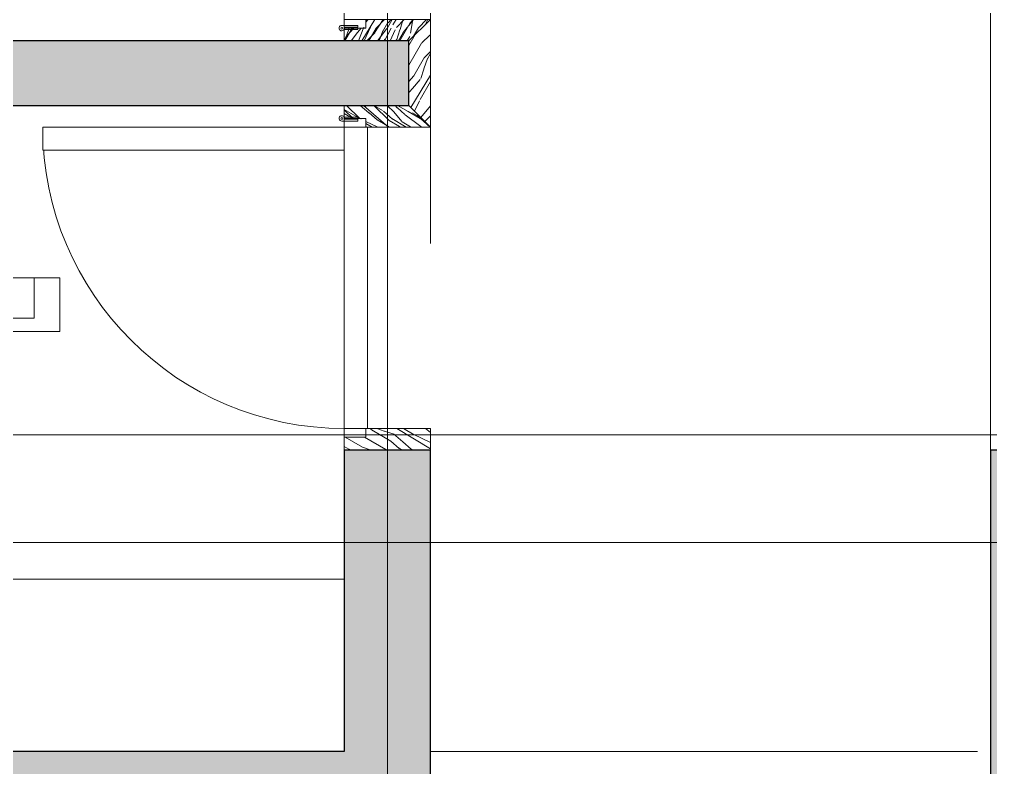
# Model space of a CAD drawing. Header units: metres. Extents: x -54 to 264, y -14 to 31.
# Drawn here: x 23.907 to 26.161, y 18.252 to 19.99 of the extents above; entities that cross this region are included whole.
import ezdxf

# ---------------------------------------------------------------- set-up
doc = ezdxf.new("R2010")
doc.units = ezdxf.units.M
doc.header["$LTSCALE"] = 0.001
doc.linetypes.add('CENTERX2', pattern=[101.6, 63.5, -12.7, 12.7, -12.7])
doc.linetypes.add('HIDDENX2', pattern=[19.05, 12.7, -6.35])
doc.layers.get('0').update_dxf_attribs({"lineweight": 13, "true_color": 0x000000})
for name, color, linetype, lineweight, true_color in [('JACH-Anotaciones-Cambios deNivelPiso', 7, 'Continuous', 13, 0x000000), ('JACH-Anotaciones-Cambios deNivelPiso @ 0.05', 7, 'Continuous', 13, 0x000000), ('JACH-Anotaciones-Cambios deNivelPiso @ 0.075', 7, 'Continuous', 13, 0x000000), ('JACH-Anotaciones-Cambios deNivelPiso @ 0.1', 7, 'Continuous', 13, 0x000000), ('Jach-Anotaciones-Hatch-Lum50%', 9, 'Continuous', 13, 0x808080), ('Jach-Anotaciones-Hatch-Lum80%', 250, 'Continuous', 13, 0x333333), ('JACH-Anotaciones-Lineas-EJES', 7, 'CENTERX2', 9, 0x666666), ('Jach-Anotaciones-LineasDetalle0.09mm', 7, 'Continuous', 15, 0x000000), ('JACH-Arq-Líneas-ProyeccionCerramientos', 7, 'HIDDENX2', 13, 0x000000), ('JACH-Arq-Mobiliario01-', 250, 'Continuous', 9, 0x333333), ('JACH-Arq-Puertas01-', 7, 'Continuous', 13, 0x404040)]:
    doc.layers.add(name, color=color, linetype=linetype, lineweight=lineweight, true_color=true_color)
doc.layers.add('JACH-Arq-Muros01-Carga', color=3, linetype='Continuous', lineweight=25)
pattern_1 = [(150, (42.64966, -10.41815), (-0.125, -0.2165064), [0.05, -0.2]), (158.9726, (42.714997, -10.299991), (-1.424037815, 0.533494167), [0.0480885, -4.7607572]), (155.7105, (42.709662, -10.314231), (-2.073555385, 0.908496809), [0.0502495, -2.462219]), (134.5779, (42.672162, -10.379183), (-2.006571339, 2.0245162515), [0.075208, -7.4455942]), (143.6599, (42.626582, -10.44813), (-0.216506675, 0.124999597), [0.045277, -2.218569]), (135.0686, (42.691337, -10.320972), (-0.741025606, 0.716505997), [0.0388105, -3.842233]), (138.6901, (42.694614, -10.490295), (-0.21650646, 0.124999956), [0.1019805, -1.1727743]), (155.7105, (42.726247, -10.280505), (-2.073555385, 0.908496809), [0.0251247, -2.4873437]), (150, (42.6759, -10.3727), (-0.125, -0.2165064), [0.025, -0.225]), (150, (42.70421, -10.42367), (-0.125, -0.2165064), [0.075, -0.175]), (161.3099, (42.64216, -10.431145), (-0.991025034, 0.283494176), [0.025495, -1.2492597]), (152.7263, (42.710063, -10.363537), (-4.455126585, 2.283494548), [0.0525595, -5.2033895]), (142.4054, (42.702988, -10.350792), (-1.607051566, 1.216504966), [0.0378317, -3.7453543]), (150, (42.76131, -10.27477), (-0.125, -0.2165064), [0.05, -0.2]), (148.8309, (42.7892137, -10.2764445), (-0.2165064866, 0.1249998566), [0.1225255, -12.130025]), (150, (42.69546, -10.43882), (-0.125, -0.2165064), [0.025, -0.225]), (150, (42.66381, -10.44364), (-0.125, -0.2165064), [0.025, -0.225]), (150, (42.75, -10.51938), (-0.125, -0.2165064), [0.0375, -0.2125]), (140.5377, (42.685284, -10.496456), (-0.216506416, 0.124999926), [0.0760345, -1.444656]), (150, (42.75457, -10.53646), (-0.125, -0.2165064), [0.05, -0.2]), (150, (42.89088, -10.35535), (-0.125, -0.2165064), [0.0275, -0.2225]), (150, (42.77421, -10.30243), (-0.125, -0.2165064), [0.025, -0.225]), (150, (42.88088, -10.37267), (-0.125, -0.2165064), [0.0525, -0.1975]), (155.4403, (42.762964, -10.321911), (-2.2900627927, 1.033494741), [0.0527375, -5.221018]), (150, (42.7508, -10.33798), (-0.125, -0.2165064), [0.0475, -0.2025]), (150, (42.86088, -10.4073), (-0.125, -0.2165064), [0.0275, -0.2225]), (148.8309, (42.814901, -10.4269525), (-0.2165064866, 0.1249998566), [0.1225255, -12.130025]), (150, (42.78417, -10.4352), (-0.125, -0.2165064), [0.025, -0.225]), (150, (42.80207, -10.45418), (-0.125, -0.2165064), [0.025, -0.225]), (150, (42.71546, -10.40418), (-0.125, -0.2165064), [0.05, -0.2]), (150, (42.75626, -10.43351), (-0.125, -0.2165064), [0.025, -0.225]), (150, (42.78457, -10.4845), (-0.125, -0.2165064), [0.05, -0.2]), (169.6538, (42.77861, -10.359811), (-2.881569237, 0.508975802), [0.0371652, -3.6793515]), (161.3099, (42.780416, -10.441683), (-0.991025034, 0.283494176), [0.025495, -1.2492597]), (161.3099, (42.700063, -10.38086), (-0.991025034, 0.283494176), [0.025495, -1.2492597]), (155.7105, (42.717515, -10.50063), (-2.073555385, 0.908496809), [0.0251247, -2.4873437]), (139.6952, (42.775882, -10.554536), (-1.174038764, 0.9665052), [0.0279507, -2.7671337]), (138.6901, (42.867066, -10.3416), (-0.21650646, 0.124999956), [0.025495, -1.2492598]), (240, (42.84792, -10.32477), (0.2165064, -0.125), [0, -0.25]), (136.6076, (42.823382, -10.472263), (-3.180611823, 2.9910188356), [0.0539675, -5.3427885]), (161.3099, (42.673813, -10.426324), (-0.991025034, 0.283494176), [0.025495, -1.2492597]), (160.3048, (42.752563, -10.289925), (-1.207531214, 0.408494479), [0.0279507, -2.7671337]), (138.6901, (42.762515, -10.42269), (-0.21650646, 0.124999956), [0.025495, -1.2492598]), (138.6901, (42.734614, -10.421013), (-0.21650646, 0.124999956), [0.025495, -1.2492598]), (131.5651, (42.83588, -10.45061), (-0.21650645, 0.12499972), [0.0316227, -0.7589465]), (135.9638, (42.769566, -10.510475), (-0.21650642, 0.12499968), [0.1030777, -0.9276985]), (133.3008, (42.717515, -10.50063), (-1.265545231, 1.30801134), [0.0783023, -2.5317738]), (150, (42.71126, -10.51146), (-0.125, -0.2165064), [0.03, -0.22]), (135.9638, (42.835416, -10.34642), (-0.21650642, 0.12499968), [0.1030777, -0.9276985]), (135.9638, (42.848316, -10.374076), (-0.21650642, 0.12499968), [0.1030777, -0.9276985]), (135.9638, (42.837066, -10.39356), (-0.21650642, 0.12499968), [0.1030777, -0.9276985]), (139.6952, (42.805882, -10.502574), (-1.174038764, 0.9665052), [0.0279507, -2.7671337]), (135.9638, (42.741265, -10.459494), (-0.21650642, 0.12499968), [0.0515388, -0.9792375]), (139.6952, (42.845882, -10.433292), (-1.174038764, 0.9665052), [0.0279507, -2.7671337]), (147.6141, (42.742049, -10.353137), (-0.2165064925, 0.1249997277), [0.060052, -5.9451537]), (139.6952, (42.743364, -10.405858), (-1.174038764, 0.9665052), [0.0279507, -2.7671337]), (162.5288, (42.722049, -10.387778), (-0.99102542, 0.28349386), [0.0230487, -2.2818372]), (139.5626, (42.852132, -10.422467), (-2.1315716237, 1.808009489), [0.0965985, -9.5632388]), (141.8699, (42.77861, -10.35981), (-0.216506204, 0.124999985), [0.0353552, -1.7324115]), (154.7636, (42.824566, -10.415212), (-2.506568781, 1.158495494), [0.060208, -2.9501905]), (150, (42.7701, -10.38954), (-0.125, -0.2165064), [0.0775, -0.1725]), (134.7449, (42.789632, -10.53072), (-0.741025551, 0.716505952), [0.0285045, -2.821934]), (140.5377, (42.847916, -10.32477), (-0.216506416, 0.124999926), [0.0760345, -1.444656]), (130.0169, (42.867132, -10.396486), (-0.524519111, 0.59150619), [0.0292617, -2.896913]), (150, (42.618, -10.42297), (-0.125, -0.2165064), [0.0125, -0.2375]), (150, (42.673, -10.3277), (-0.125, -0.2165064), [0.025, -0.225]), (161.3099, (42.71801, -10.24977), (-0.991025034, 0.283494176), [0.025495, -1.2492597]), (150, (42.70335, -10.27017), (-0.125, -0.2165064), [0.045, -0.205]), (133.3008, (42.639262, -10.38617), (-1.265545231, 1.30801134), [0.0261007, -2.5839752]), (138.0207, (42.663347, -10.3394525), (-3.6134833703, 3.241263016), [0.0460017, -8.387661]), (240, (42.718, -10.24977), (0.2165064, -0.125), [0, -0.25]), (150, (42.69386, -10.2416), (-0.125, -0.2165064), [0.0225, -0.2275]), (150, (42.6701, -10.28274), (-0.125, -0.2165064), [0.0225, -0.2275]), (150, (42.66386, -10.29356), (-0.125, -0.2165064), [0.0225, -0.2275]), (126.0376, (42.62136, -10.367174), (-1.140546131, 1.524516166), [0.0246222, -2.4375905]), (138.5163, (42.606361, -10.3931544), (-0.9575123174, 0.8415400093), [0.0229595, -16.3038812]), (131.5651, (42.65136, -10.31521), (-0.21650645, 0.12499972), [0.023717, -0.766852]), (137.4712, (42.59011, -10.4213), (-0.957531874, 0.841506305), [0.0230487, -2.2818372])]

# ---------------------------------------------------------------- blocks, each defined once
blk = doc.blocks.new('*U72')
at = {"lineweight": 0}
blk.add_arc((-0.075, -1), 0.7, 90, 180, dxfattribs=at)
at = {"layer": 'Jach-Anotaciones-Hatch-Lum50%'}
blk.add_lwpolyline([(-0.021, -1), (-0.021, -0.3), (-0.075, -0.3), (-0.075, -1)], close=True, dxfattribs=at)
at = {"lineweight": 30}
blk.add_wipeout([(-0.075, -0.946), (-0.775, -0.946), (-0.775, -1), (-0.075, -1)], dxfattribs=at)
blk.add_lwpolyline([(-0.075, -0.946), (-0.775, -0.946), (-0.775, -1), (-0.075, -1)], close=True)
blk = doc.blocks.new('Bisagra  en  Planta')
for p, q in [((-0.4634, -11.5369), (-0.4634, -11.5051)), ((-0.4634, -11.5051), (-0.4634, -11.5051)), ((-0.4594, -11.4993), (-0.4594, -11.5369)), ((-0.4594, -11.5369), (-0.4634, -11.5369))]:
    blk.add_line(p, q)
blk.add_lwpolyline([(-0.4687, -11.5047), (-0.4687, -11.5368), (-0.4647, -11.5368), (-0.4647, -11.5055)])
blk.add_circle((-0.4656, -11.4993), 0.00225)
blk.add_arc((-0.4656, -11.4993), 0.00625, 360, 291.1002)
blk = doc.blocks.new('*U127')
at = {"lineweight": 0, "ltscale": 100}
h = blk.add_hatch(color=256, dxfattribs=at)
h.dxf.hatch_style = 1
h.paths.add_polyline_path([(0, 0), (0, -1.25), (2.4, -1.25), (2.4, 0)])
for points in [[(-2.4, 1.25), (-2.4, 0), (0, 0), (0, 1.25)], [(0, 0), (0, -1.25), (2.4, -1.25), (2.4, 0)]]:
    blk.add_lwpolyline(points, close=True, dxfattribs=at)
blk = doc.blocks.new('*U365')
at = {"layer": 'JACH-Anotaciones-Cambios deNivelPiso @ 0.05', "xscale": 0.05, "yscale": 0.05, "zscale": 0.05, "rotation": 180}
blk.add_blockref('*U127', (23.7609, 19.39), dxfattribs=at)
at = {"layer": 'JACH-Anotaciones-Cambios deNivelPiso @ 0.075', "xscale": 0.075, "yscale": 0.075, "zscale": 0.075, "rotation": 180}
blk.add_blockref('*U127', (23.7609, 19.39), dxfattribs=at)
at = {"layer": 'JACH-Anotaciones-Cambios deNivelPiso @ 0.1', "xscale": 0.1, "yscale": 0.1, "zscale": 0.1, "rotation": 180}
blk.add_blockref('*U127', (23.7609, 19.39), dxfattribs=at)

msp = doc.modelspace()

# ---------------------------------------------------------------- hatches: boundary and pattern name
at = {"layer": 'Jach-Anotaciones-Hatch-Lum50%', "ltscale": 100}
h = msp.add_hatch(dxfattribs=at)
h.set_pattern_fill('WOOD_01', color=256, scale=0.25, angle=240, pattern_type=2)
h.set_pattern_definition([(240, (37.83476, 92.9456), (0.21650635, -0.125), [0.05, -0.2]), (248.9726, (37.716601, 93.010933), (-0.5334941668, -1.4240378152), [0.0480885, -4.76075725]), (245.7105, (37.730841, 93.005598), (-0.9084968086, -2.0735553845), [0.0502495, -2.462219]), (224.5779, (37.795793, 92.968098), (-2.0245162515, -2.006571339), [0.075208, -7.44559425]), (233.6599, (37.86474, 92.922518), (-0.124999597, -0.216506675), [0.045277, -2.218569]), (225.0686, (37.737582, 92.987273), (-0.716505997, -0.7410256058), [0.0388105, -3.842233]), (228.6901, (37.906905, 92.99055), (-0.124999956, -0.21650646), [0.1019805, -1.17277425]), (245.7105, (37.697115, 93.022183), (-0.9084968086, -2.0735553845), [0.02512475, -2.48734375]), (240, (37.7893, 92.97185), (0.21650635, -0.125), [0.025, -0.225]), (240, (37.84028, 93.00015), (0.21650635, -0.125), [0.075, -0.175]), (251.3099, (37.847755, 92.9381), (-0.283494176, -0.991025034), [0.025495, -1.24925975]), (242.7263, (37.780147, 93.005999), (-2.2834945481, -4.455126585), [0.0525595, -5.2033895]), (232.4054, (37.767402, 92.998923), (-1.2165049656, -1.6070515664), [0.03783175, -3.74535425]), (240, (37.69138, 93.05725), (0.21650635, -0.125), [0.05, -0.2]), (238.8309, (37.6930545, 93.085149), (-0.12499985662, -0.21650648662), [0.1225255, -12.130025]), (240, (37.85543, 92.9914), (0.21650635, -0.125), [0.025, -0.225]), (240, (37.86025, 92.95975), (0.21650635, -0.125), [0.025, -0.225]), (240, (37.936, 93.04593), (0.21650635, -0.125), [0.0375, -0.2125]), (230.5377, (37.913066, 92.98122), (-0.124999926, -0.216506416), [0.0760345, -1.444656]), (240, (37.95307, 93.0505), (0.21650635, -0.125), [0.05, -0.2]), (240, (37.77196, 93.18682), (0.21650635, -0.125), [0.0275, -0.2225]), (240, (37.71904, 93.07015), (0.21650635, -0.125), [0.025, -0.225]), (240, (37.78928, 93.17682), (0.21650635, -0.125), [0.0525, -0.1975]), (245.4403, (37.738521, 93.058899), (-1.033494741, -2.2900627927), [0.0527375, -5.221018]), (240, (37.7546, 93.04673), (0.21650635, -0.125), [0.0475, -0.2025]), (240, (37.82392, 93.15682), (0.21650635, -0.125), [0.0275, -0.2225]), (238.8309, (37.8435624, 93.1108367), (-0.12499985662, -0.21650648662), [0.1225255, -12.130025]), (240, (37.8518, 93.0801), (0.21650635, -0.125), [0.025, -0.225]), (240, (37.8708, 93.098), (0.21650635, -0.125), [0.025, -0.225]), (240, (37.8208, 93.0114), (0.21650635, -0.125), [0.05, -0.2]), (240, (37.85012, 93.0522), (0.21650635, -0.125), [0.025, -0.225]), (240, (37.9011, 93.0805), (0.21650635, -0.125), [0.05, -0.2]), (259.6538, (37.776421, 93.074545), (-0.5089758023, -2.881569237), [0.03716525, -3.6793515]), (251.3099, (37.858293, 93.07635), (-0.283494176, -0.991025034), [0.025495, -1.24925975]), (251.3099, (37.79747, 92.996), (-0.283494176, -0.991025034), [0.025495, -1.24925975]), (245.7105, (37.91724, 93.01345), (-0.9084968086, -2.0735553845), [0.02512475, -2.48734375]), (229.6952, (37.971146, 93.071817), (-0.9665052, -1.1740387636), [0.02795075, -2.76713375]), (228.6901, (37.75821, 93.163), (-0.124999956, -0.21650646), [0.025495, -1.24925975]), (330, (37.74138, 93.14385), (0.125, 0.21650635), [0, -0.25]), (226.6076, (37.888873, 93.119317), (-2.9910188356, -3.1806118232), [0.0539675, -5.3427885]), (251.3099, (37.842934, 92.96975), (-0.283494176, -0.991025034), [0.025495, -1.24925975]), (250.3048, (37.706535, 93.048499), (-0.408494479, -1.2075312144), [0.02795075, -2.76713375]), (228.6901, (37.8393, 93.05845), (-0.124999956, -0.21650646), [0.025495, -1.24925975]), (228.6901, (37.837623, 93.03055), (-0.124999956, -0.21650646), [0.025495, -1.24925975]), (221.5651, (37.86722, 93.13182), (-0.12499972, -0.21650645), [0.03162275, -0.7589465]), (225.9638, (37.927085, 93.0655), (-0.12499968, -0.21650642), [0.10307775, -0.9276985]), (223.3008, (37.91724, 93.01345), (-1.3080113395, -1.265545231), [0.07830225, -2.53177375]), (240, (37.92807, 93.0072), (0.21650635, -0.125), [0.03, -0.22]), (225.9638, (37.76303, 93.13135), (-0.12499968, -0.21650642), [0.10307775, -0.9276985]), (225.9638, (37.790686, 93.14425), (-0.12499968, -0.21650642), [0.10307775, -0.9276985]), (225.9638, (37.81017, 93.133), (-0.12499968, -0.21650642), [0.10307775, -0.9276985]), (229.6952, (37.919184, 93.101817), (-0.9665052, -1.1740387636), [0.02795075, -2.76713375]), (225.9638, (37.876104, 93.0372), (-0.12499968, -0.21650642), [0.05153875, -0.9792375]), (229.6952, (37.849902, 93.141817), (-0.9665052, -1.1740387636), [0.02795075, -2.76713375]), (237.6141, (37.769747, 93.037984), (-0.1249997277, -0.2165064925), [0.060052, -5.94515375]), (229.6952, (37.822468, 93.0393), (-0.9665052, -1.1740387636), [0.02795075, -2.76713375]), (252.5288, (37.804388, 93.017984), (-0.28349386, -0.99102542), [0.02304875, -2.28183725]), (229.5626, (37.839077, 93.1480675), (-1.808009489, -2.1315716237), [0.0965985, -9.56323875]), (231.8699, (37.77642, 93.074545), (-0.124999985, -0.216506204), [0.03535525, -1.7324115]), (244.7636, (37.831822, 93.120502), (-1.158495494, -2.506568781), [0.060208, -2.9501905]), (240, (37.80615, 93.06604), (0.21650635, -0.125), [0.0775, -0.1725]), (224.7449, (37.94733, 93.085567), (-0.7165059515, -0.741025551), [0.0285045, -2.821934]), (230.5377, (37.74138, 93.14385), (-0.124999926, -0.216506416), [0.0760345, -1.444656]), (220.0169, (37.813096, 93.163067), (-0.59150619, -0.5245191114), [0.02926175, -2.896913]), (240, (37.83958, 92.91395), (0.21650635, -0.125), [0.0125, -0.2375]), (240, (37.74432, 92.96895), (0.21650635, -0.125), [0.025, -0.225]), (251.3099, (37.66638, 93.013947), (-0.283494176, -0.991025034), [0.025495, -1.24925975]), (240, (37.68678, 92.99928), (0.21650635, -0.125), [0.045, -0.205]), (223.3008, (37.802779, 92.935197), (-1.3080113395, -1.265545231), [0.02610075, -2.58397525]), (228.0207, (37.7560624, 92.959282), (-3.24126301595, -3.6134833703), [0.04600175, -8.387661]), (330, (37.66638, 93.01395), (0.125, 0.21650635), [0, -0.25]), (240, (37.6582, 92.9898), (0.21650635, -0.125), [0.0225, -0.2275]), (240, (37.69935, 92.96605), (0.21650635, -0.125), [0.0225, -0.2275]), (240, (37.71017, 92.9598), (0.21650635, -0.125), [0.0225, -0.2275]), (216.0376, (37.783784, 92.917297), (-1.524516166, -1.140546131), [0.02462225, -2.4375905]), (228.5163, (37.8097643, 92.9022967), (-0.8415400093, -0.95751231741), [0.0229595, -16.30388125]), (221.5651, (37.73182, 92.9473), (-0.12499972, -0.21650645), [0.023717, -0.766852]), (227.4712, (37.83791, 92.886047), (-0.841506305, -0.957531874), [0.02304875, -2.28183725])])
h.paths.add_polyline_path([(24.6609, 19.94), (24.6609, 19.972), (24.7109, 19.972), (24.7109, 19.99), (24.8609, 19.99), (24.8109, 19.94)])
h = msp.add_hatch(dxfattribs=at)
h.set_pattern_fill('WOOD_01', color=256, scale=0.25, angle=240, pattern_type=2)
h.set_pattern_definition([(240, (38.78476, 92.9456), (0.21650635, -0.125), [0.05, -0.2]), (248.9726, (38.666601, 93.010933), (-0.5334941668, -1.4240378152), [0.0480885, -4.76075725]), (245.7105, (38.680841, 93.005598), (-0.9084968086, -2.0735553845), [0.0502495, -2.462219]), (224.5779, (38.745793, 92.968098), (-2.0245162515, -2.006571339), [0.075208, -7.44559425]), (233.6599, (38.81474, 92.922518), (-0.124999597, -0.216506675), [0.045277, -2.218569]), (225.0686, (38.687582, 92.987273), (-0.716505997, -0.7410256058), [0.0388105, -3.842233]), (228.6901, (38.856905, 92.99055), (-0.124999956, -0.21650646), [0.1019805, -1.17277425]), (245.7105, (38.647115, 93.022183), (-0.9084968086, -2.0735553845), [0.02512475, -2.48734375]), (240, (38.7393, 92.97185), (0.21650635, -0.125), [0.025, -0.225]), (240, (38.79028, 93.00015), (0.21650635, -0.125), [0.075, -0.175]), (251.3099, (38.797755, 92.9381), (-0.283494176, -0.991025034), [0.025495, -1.24925975]), (242.7263, (38.730147, 93.005999), (-2.2834945481, -4.455126585), [0.0525595, -5.2033895]), (232.4054, (38.717402, 92.998923), (-1.2165049656, -1.6070515664), [0.03783175, -3.74535425]), (240, (38.64138, 93.05725), (0.21650635, -0.125), [0.05, -0.2]), (238.8309, (38.6430545, 93.085149), (-0.12499985662, -0.21650648662), [0.1225255, -12.130025]), (240, (38.80543, 92.9914), (0.21650635, -0.125), [0.025, -0.225]), (240, (38.81025, 92.95975), (0.21650635, -0.125), [0.025, -0.225]), (240, (38.886, 93.04593), (0.21650635, -0.125), [0.0375, -0.2125]), (230.5377, (38.863066, 92.98122), (-0.124999926, -0.216506416), [0.0760345, -1.444656]), (240, (38.90307, 93.0505), (0.21650635, -0.125), [0.05, -0.2]), (240, (38.72196, 93.18682), (0.21650635, -0.125), [0.0275, -0.2225]), (240, (38.66904, 93.07015), (0.21650635, -0.125), [0.025, -0.225]), (240, (38.73928, 93.17682), (0.21650635, -0.125), [0.0525, -0.1975]), (245.4403, (38.688521, 93.058899), (-1.033494741, -2.2900627927), [0.0527375, -5.221018]), (240, (38.7046, 93.04673), (0.21650635, -0.125), [0.0475, -0.2025]), (240, (38.77392, 93.15682), (0.21650635, -0.125), [0.0275, -0.2225]), (238.8309, (38.7935624, 93.1108367), (-0.12499985662, -0.21650648662), [0.1225255, -12.130025]), (240, (38.8018, 93.0801), (0.21650635, -0.125), [0.025, -0.225]), (240, (38.8208, 93.098), (0.21650635, -0.125), [0.025, -0.225]), (240, (38.7708, 93.0114), (0.21650635, -0.125), [0.05, -0.2]), (240, (38.80012, 93.0522), (0.21650635, -0.125), [0.025, -0.225]), (240, (38.8511, 93.0805), (0.21650635, -0.125), [0.05, -0.2]), (259.6538, (38.726421, 93.074545), (-0.5089758023, -2.881569237), [0.03716525, -3.6793515]), (251.3099, (38.808293, 93.07635), (-0.283494176, -0.991025034), [0.025495, -1.24925975]), (251.3099, (38.74747, 92.996), (-0.283494176, -0.991025034), [0.025495, -1.24925975]), (245.7105, (38.86724, 93.01345), (-0.9084968086, -2.0735553845), [0.02512475, -2.48734375]), (229.6952, (38.921146, 93.071817), (-0.9665052, -1.1740387636), [0.02795075, -2.76713375]), (228.6901, (38.70821, 93.163), (-0.124999956, -0.21650646), [0.025495, -1.24925975]), (330, (38.69138, 93.14385), (0.125, 0.21650635), [0, -0.25]), (226.6076, (38.838873, 93.119317), (-2.9910188356, -3.1806118232), [0.0539675, -5.3427885]), (251.3099, (38.792934, 92.96975), (-0.283494176, -0.991025034), [0.025495, -1.24925975]), (250.3048, (38.656535, 93.048499), (-0.408494479, -1.2075312144), [0.02795075, -2.76713375]), (228.6901, (38.7893, 93.05845), (-0.124999956, -0.21650646), [0.025495, -1.24925975]), (228.6901, (38.787623, 93.03055), (-0.124999956, -0.21650646), [0.025495, -1.24925975]), (221.5651, (38.81722, 93.13182), (-0.12499972, -0.21650645), [0.03162275, -0.7589465]), (225.9638, (38.877085, 93.0655), (-0.12499968, -0.21650642), [0.10307775, -0.9276985]), (223.3008, (38.86724, 93.01345), (-1.3080113395, -1.265545231), [0.07830225, -2.53177375]), (240, (38.87807, 93.0072), (0.21650635, -0.125), [0.03, -0.22]), (225.9638, (38.71303, 93.13135), (-0.12499968, -0.21650642), [0.10307775, -0.9276985]), (225.9638, (38.740686, 93.14425), (-0.12499968, -0.21650642), [0.10307775, -0.9276985]), (225.9638, (38.76017, 93.133), (-0.12499968, -0.21650642), [0.10307775, -0.9276985]), (229.6952, (38.869184, 93.101817), (-0.9665052, -1.1740387636), [0.02795075, -2.76713375]), (225.9638, (38.826104, 93.0372), (-0.12499968, -0.21650642), [0.05153875, -0.9792375]), (229.6952, (38.799902, 93.141817), (-0.9665052, -1.1740387636), [0.02795075, -2.76713375]), (237.6141, (38.719747, 93.037984), (-0.1249997277, -0.2165064925), [0.060052, -5.94515375]), (229.6952, (38.772468, 93.0393), (-0.9665052, -1.1740387636), [0.02795075, -2.76713375]), (252.5288, (38.754388, 93.017984), (-0.28349386, -0.99102542), [0.02304875, -2.28183725]), (229.5626, (38.789077, 93.1480675), (-1.808009489, -2.1315716237), [0.0965985, -9.56323875]), (231.8699, (38.72642, 93.074545), (-0.124999985, -0.216506204), [0.03535525, -1.7324115]), (244.7636, (38.781822, 93.120502), (-1.158495494, -2.506568781), [0.060208, -2.9501905]), (240, (38.75615, 93.06604), (0.21650635, -0.125), [0.0775, -0.1725]), (224.7449, (38.89733, 93.085567), (-0.7165059515, -0.741025551), [0.0285045, -2.821934]), (230.5377, (38.69138, 93.14385), (-0.124999926, -0.216506416), [0.0760345, -1.444656]), (220.0169, (38.763096, 93.163067), (-0.59150619, -0.5245191114), [0.02926175, -2.896913]), (240, (38.78958, 92.91395), (0.21650635, -0.125), [0.0125, -0.2375]), (240, (38.69432, 92.96895), (0.21650635, -0.125), [0.025, -0.225]), (251.3099, (38.61638, 93.013947), (-0.283494176, -0.991025034), [0.025495, -1.24925975]), (240, (38.63678, 92.99928), (0.21650635, -0.125), [0.045, -0.205]), (223.3008, (38.752779, 92.935197), (-1.3080113395, -1.265545231), [0.02610075, -2.58397525]), (228.0207, (38.7060624, 92.959282), (-3.24126301595, -3.6134833703), [0.04600175, -8.387661]), (330, (38.61638, 93.01395), (0.125, 0.21650635), [0, -0.25]), (240, (38.6082, 92.9898), (0.21650635, -0.125), [0.0225, -0.2275]), (240, (38.64935, 92.96605), (0.21650635, -0.125), [0.0225, -0.2275]), (240, (38.66017, 92.9598), (0.21650635, -0.125), [0.0225, -0.2275]), (216.0376, (38.733784, 92.917297), (-1.524516166, -1.140546131), [0.02462225, -2.4375905]), (228.5163, (38.7597643, 92.9022967), (-0.8415400093, -0.95751231741), [0.0229595, -16.30388125]), (221.5651, (38.68182, 92.9473), (-0.12499972, -0.21650645), [0.023717, -0.766852]), (227.4712, (38.78791, 92.886047), (-0.841506305, -0.957531874), [0.02304875, -2.28183725])])
h.paths.add_polyline_path([(24.6609, 19.94), (24.6609, 19.97), (24.7109, 19.97), (24.7109, 19.99), (24.8609, 19.99), (24.8109, 19.94)])
h = msp.add_hatch(dxfattribs=at)
h.set_pattern_fill('WOOD_01', color=256, scale=0.25, angle=60, pattern_type=2)
h.set_pattern_definition([(60, (-0.11812, 0.25122), (-0.2165064, 0.125), [0.05, -0.2]), (68.9726, (3.8e-05, 0.185885), (0.533494167, 1.424037815), [0.0480885, -4.7607573]), (65.7105, (-0.014202, 0.19122), (0.908496809, 2.073555385), [0.0502495, -2.462219]), (44.5779, (-0.079154, 0.2287195), (2.0245162515, 2.006571339), [0.075208, -7.4455943]), (53.6599, (-0.1481, 0.2743), (0.124999597, 0.216506675), [0.045277, -2.218569]), (45.0686, (-0.020942, 0.209545), (0.716505997, 0.741025606), [0.0388105, -3.842233]), (48.6901, (-0.190266, 0.20627), (0.124999956, 0.21650646), [0.1019805, -1.1727743]), (65.7105, (0.019524, 0.174635), (0.908496809, 2.073555385), [0.0251248, -2.4873437]), (60, (-0.07266, 0.22497), (-0.2165064, 0.125), [0.025, -0.225]), (60, (-0.12364, 0.19667), (-0.2165064, 0.125), [0.075, -0.175]), (71.3099, (-0.131115, 0.25872), (0.283494176, 0.991025034), [0.025495, -1.2492598]), (62.7263, (-0.063508, 0.190819), (2.283494548, 4.455126585), [0.0525595, -5.2033895]), (52.4054, (-0.050763, 0.197894), (1.216504966, 1.607051566), [0.0378317, -3.7453543]), (60, (0.02526, 0.13957), (-0.2165064, 0.125), [0.05, -0.2]), (58.8309, (0.023585, 0.111668), (0.1249998566, 0.2165064866), [0.1225255, -12.130025]), (60, (-0.1388, 0.20542), (-0.2165064, 0.125), [0.025, -0.225]), (60, (-0.14362, 0.23707), (-0.2165064, 0.125), [0.025, -0.225]), (60, (-0.21935, 0.1509), (-0.2165064, 0.125), [0.0375, -0.2125]), (50.5377, (-0.196426, 0.215598), (0.124999926, 0.216506416), [0.0760345, -1.444656]), (60, (-0.23643, 0.14632), (-0.2165064, 0.125), [0.05, -0.2]), (60, (-0.05532, 0.01), (-0.2165064, 0.125), [0.0275, -0.2225]), (60, (-0.0024, 0.12667), (-0.2165064, 0.125), [0.025, -0.225]), (60, (-0.07264, 0.02), (-0.2165064, 0.125), [0.0525, -0.1975]), (65.4403, (-0.021881, 0.137918), (1.033494741, 2.2900627927), [0.0527375, -5.221018]), (60, (-0.03795, 0.15008), (-0.2165064, 0.125), [0.0475, -0.2025]), (60, (-0.10728, 0.04), (-0.2165064, 0.125), [0.0275, -0.2225]), (58.8309, (-0.126923, 0.085981), (0.1249998566, 0.2165064866), [0.1225255, -12.130025]), (60, (-0.13516, 0.11672), (-0.2165064, 0.125), [0.025, -0.225]), (60, (-0.15415, 0.09882), (-0.2165064, 0.125), [0.025, -0.225]), (60, (-0.10415, 0.18542), (-0.2165064, 0.125), [0.05, -0.2]), (60, (-0.13348, 0.14462), (-0.2165064, 0.125), [0.025, -0.225]), (60, (-0.18446, 0.11632), (-0.2165064, 0.125), [0.05, -0.2]), (79.6538, (-0.059782, 0.122272), (0.508975802, 2.881569237), [0.0371652, -3.6793515]), (71.3099, (-0.141654, 0.120466), (0.283494176, 0.991025034), [0.025495, -1.2492598]), (71.3099, (-0.08083, 0.20082), (0.283494176, 0.991025034), [0.025495, -1.2492598]), (65.7105, (-0.2006, 0.183367), (0.908496809, 2.073555385), [0.0251248, -2.4873437]), (49.6952, (-0.254506, 0.125), (0.9665052, 1.174038764), [0.0279507, -2.7671337]), (48.6901, (-0.04157, 0.033816), (0.124999956, 0.21650646), [0.025495, -1.2492598]), (150, (-0.02474, 0.05297), (-0.125, -0.2165064), [0, -0.25]), (46.6076, (-0.172234, 0.0775), (2.9910188356, 3.180611823), [0.0539675, -5.3427885]), (71.3099, (-0.126295, 0.22707), (0.283494176, 0.991025034), [0.025495, -1.2492598]), (70.3048, (0.010104, 0.148319), (0.408494479, 1.207531214), [0.0279507, -2.7671338]), (48.6901, (-0.12266, 0.138367), (0.124999956, 0.21650646), [0.025495, -1.2492598]), (48.6901, (-0.120984, 0.16627), (0.124999956, 0.21650646), [0.025495, -1.2492598]), (41.5651, (-0.15058, 0.065), (0.12499972, 0.21650645), [0.0316227, -0.7589465]), (45.9638, (-0.210445, 0.131316), (0.12499968, 0.21650642), [0.1030777, -0.9276985]), (43.3008, (-0.2006, 0.183367), (1.30801134, 1.265545231), [0.0783023, -2.5317738]), (60, (-0.21143, 0.18962), (-0.2165064, 0.125), [0.03, -0.22]), (45.9638, (-0.04639, 0.065466), (0.12499968, 0.21650642), [0.1030777, -0.9276985]), (45.9638, (-0.074046, 0.052566), (0.12499968, 0.21650642), [0.1030777, -0.9276985]), (45.9638, (-0.09353, 0.063816), (0.12499968, 0.21650642), [0.1030777, -0.9276985]), (49.6952, (-0.202545, 0.095), (0.9665052, 1.174038764), [0.0279507, -2.7671337]), (45.9638, (-0.159465, 0.15962), (0.12499968, 0.21650642), [0.0515388, -0.9792375]), (49.6952, (-0.133263, 0.055), (0.9665052, 1.174038764), [0.0279507, -2.7671337]), (57.6141, (-0.053107, 0.158833), (0.1249997277, 0.2165064925), [0.060052, -5.9451537]), (49.6952, (-0.105828, 0.157518), (0.9665052, 1.174038764), [0.0279507, -2.7671337]), (72.5288, (-0.087748, 0.178833), (0.28349386, 0.99102542), [0.0230487, -2.2818373]), (49.5626, (-0.1224375, 0.04875), (1.808009489, 2.1315716237), [0.0965985, -9.5632388]), (51.8699, (-0.059782, 0.122272), (0.124999985, 0.216506204), [0.0353552, -1.7324115]), (64.7636, (-0.115183, 0.076316), (1.158495494, 2.506568781), [0.060208, -2.9501905]), (60, (-0.08951, 0.13078), (-0.2165064, 0.125), [0.0775, -0.1725]), (44.7449, (-0.23069, 0.11125), (0.716505952, 0.741025551), [0.0285045, -2.821934]), (50.5377, (-0.02474, 0.052966), (0.124999926, 0.216506416), [0.0760345, -1.444656]), (40.0169, (-0.096457, 0.03375), (0.59150619, 0.524519111), [0.0292617, -2.896913]), (60, (-0.12295, 0.28287), (-0.2165064, 0.125), [0.0125, -0.2375]), (60, (-0.02768, 0.22787), (-0.2165064, 0.125), [0.025, -0.225]), (71.3099, (0.05026, 0.18287), (0.283494176, 0.991025034), [0.025495, -1.2492598]), (60, (0.02986, 0.19754), (-0.2165064, 0.125), [0.045, -0.205]), (43.3008, (-0.08614, 0.26162), (1.30801134, 1.265545231), [0.0261007, -2.5839752]), (48.0207, (-0.039423, 0.237535), (3.241263016, 3.6134833703), [0.0460018, -8.387661]), (150, (0.05026, 0.18287), (-0.125, -0.2165064), [0, -0.25]), (60, (0.05843, 0.20702), (-0.2165064, 0.125), [0.0225, -0.2275]), (60, (0.0173, 0.23077), (-0.2165064, 0.125), [0.0225, -0.2275]), (60, (0.00647, 0.23702), (-0.2165064, 0.125), [0.0225, -0.2275]), (36.0376, (-0.067144, 0.27952), (1.524516166, 1.140546131), [0.0246222, -2.4375905]), (48.5163, (-0.093125, 0.2945208), (0.8415400093, 0.9575123174), [0.0229595, -16.3038812]), (41.5651, (-0.01518, 0.24952), (0.12499972, 0.21650645), [0.023717, -0.766852]), (47.4712, (-0.12127, 0.31077), (0.841506305, 0.957531874), [0.0230487, -2.2818373])])
h.paths.add_polyline_path([(24.8109, 19.94), (24.8609, 19.99), (24.8609, 19.74), (24.8109, 19.79)])
at = {"layer": 'Jach-Anotaciones-Hatch-Lum80%', "ltscale": 100}
for points in [[(28.3109, 20.74), (28.3109, 19.94), (26.2109, 19.94), (26.2109, 19.79), (28.3109, 19.79), (28.3109, 18.29), (27.8609, 18.29), (27.4109, 18.29), (27.2609, 18.29), (26.8109, 18.29), (26.3609, 18.29), (26.3609, 18.99), (26.1609, 18.99), (26.1609, 18.14), (29.8109, 18.14), (29.8109, 18.79), (29.6609, 18.79), (29.6609, 18.29), (28.4609, 18.29), (28.4609, 20.74)], [(22.5609, 19.79), (24.8109, 19.79), (24.8109, 19.94), (22.5609, 19.94)], [(22.5609, 18.29), (22.5609, 18.14), (24.8609, 18.14), (24.8609, 18.99), (24.6609, 18.99), (24.6609, 18.29), (24.2109, 18.29), (23.7609, 18.29), (23.6109, 18.29), (23.0859, 18.29)]]:
    msp.add_hatch(color=256, dxfattribs=at).paths.add_polyline_path(points)

# ---------------------------------------------------------------- linework, layer by layer
at = {"layer": 'JACH-Anotaciones-Lineas-EJES', "ltscale": 100}
for points in [[(24.7609, -2.375), (24.7609, 25.943)], [(22.6359, 19.025), (52.1472, 19.025)], [(22.6359, 18.775), (52.1472, 18.775)]]:
    msp.add_lwpolyline(points, dxfattribs=at)
at = {"layer": 'Jach-Anotaciones-LineasDetalle0.09mm', "ltscale": 100}
for points in [[(24.6609, 19.94), (24.6609, 19.97), (24.7109, 19.97), (24.7109, 19.99), (24.8609, 19.99), (24.8109, 19.94)], [(24.8109, 19.94), (24.8609, 19.99), (24.8609, 19.74), (24.8109, 19.79)]]:
    msp.add_lwpolyline(points, close=True, dxfattribs=at)
at = {"layer": 'JACH-Arq-Líneas-ProyeccionCerramientos', "lineweight": 0, "ltscale": 100}
for points in [[(24.6609, 20.74), (24.6609, 19.94)], [(24.8609, 20.7399), (24.8609, 18.99)], [(26.1609, 18.99), (26.1609, 20.74)], [(24.8609, 18.29), (26.1609, 18.29)]]:
    msp.add_lwpolyline(points, dxfattribs=at)
at = {"layer": 'JACH-Arq-Mobiliario01-', "ltscale": 100}
msp.add_lwpolyline([(23.7609, 18.29), (24.6609, 18.29), (24.6609, 18.69), (23.7609, 18.69)], close=True, dxfattribs=at)
at = {"layer": 'JACH-Arq-Muros01-Carga', "ltscale": 100}
for points in [[(28.3109, 20.74), (28.3109, 19.94), (26.2109, 19.94), (26.2109, 19.79), (28.3109, 19.79), (28.3109, 18.29), (27.8609, 18.29), (27.4109, 18.29), (27.2609, 18.29), (26.8109, 18.29), (26.3609, 18.29), (26.3609, 18.99), (26.1609, 18.99), (26.1609, 18.14), (29.8109, 18.14), (29.8109, 18.79), (29.6609, 18.79), (29.6609, 18.29), (28.4609, 18.29), (28.4609, 20.74)], [(22.5609, 19.79), (24.8109, 19.79), (24.8109, 19.94), (22.5609, 19.94)], [(22.5609, 18.29), (22.5609, 18.14), (24.8609, 18.14), (24.8609, 18.99), (24.6609, 18.99), (24.6609, 18.29), (24.2109, 18.29), (23.7609, 18.29), (23.6109, 18.29), (23.0859, 18.29)]]:
    msp.add_lwpolyline(points, close=True, dxfattribs=at)
at = {"layer": 'JACH-Arq-Puertas01-', "ltscale": 100}
msp.add_lwpolyline([(24.6609, 19.94), (24.6609, 19.99), (24.8609, 19.99), (24.8109, 19.94)], close=True, dxfattribs=at)
msp.add_lwpolyline([(24.6609, 19.94), (24.6609, 19.99), (24.8609, 19.99), (24.8109, 19.94)], close=True, dxfattribs=at)

# ---------------------------------------------------------------- block references
at = {"layer": 'Jach-Anotaciones-LineasDetalle0.09mm', "rotation": 90}
msp.add_blockref('Bisagra  en  Planta', (13.1557, 20.4354), dxfattribs=at)
at = {"layer": 'Jach-Anotaciones-LineasDetalle0.09mm', "xscale": -1, "rotation": 90}
msp.add_blockref('Bisagra  en  Planta', (13.1557, 19.2946), dxfattribs=at)
at = {"layer": 'JACH-Arq-Puertas01-', "ltscale": 100, "xscale": -1, "rotation": 180}
msp.add_blockref('*U72', (24.7359, 18.74), dxfattribs=at)

# ---------------------------------------------------------------- next in the draw order: hatches: boundary and pattern name
at = {"layer": 'Jach-Anotaciones-Hatch-Lum50%', "ltscale": 100}
h = msp.add_hatch(dxfattribs=at)
h.set_pattern_fill('WOOD_01', color=256, scale=0.25, angle=150, pattern_type=2)
h.set_pattern_definition([(150, (42.64966, -9.46815), (-0.125, -0.2165064), [0.05, -0.2]), (158.9726, (42.714997, -9.349991), (-1.424037815, 0.533494167), [0.0480885, -4.7607572]), (155.7105, (42.709662, -9.364231), (-2.073555385, 0.908496809), [0.0502495, -2.462219]), (134.5779, (42.672162, -9.429183), (-2.006571339, 2.0245162515), [0.075208, -7.4455942]), (143.6599, (42.626582, -9.49813), (-0.216506675, 0.124999597), [0.045277, -2.218569]), (135.0686, (42.691337, -9.370972), (-0.741025606, 0.716505997), [0.0388105, -3.842233]), (138.6901, (42.694614, -9.540295), (-0.21650646, 0.124999956), [0.1019805, -1.1727743]), (155.7105, (42.726247, -9.330505), (-2.073555385, 0.908496809), [0.0251247, -2.4873437]), (150, (42.6759, -9.4227), (-0.125, -0.2165064), [0.025, -0.225]), (150, (42.70421, -9.47367), (-0.125, -0.2165064), [0.075, -0.175]), (161.3099, (42.64216, -9.481145), (-0.991025034, 0.283494176), [0.025495, -1.2492597]), (152.7263, (42.710063, -9.413537), (-4.455126585, 2.283494548), [0.0525595, -5.2033895]), (142.4054, (42.702988, -9.400792), (-1.607051566, 1.216504966), [0.0378317, -3.7453543]), (150, (42.76131, -9.32477), (-0.125, -0.2165064), [0.05, -0.2]), (148.8309, (42.7892137, -9.3264445), (-0.2165064866, 0.1249998566), [0.1225255, -12.130025]), (150, (42.69546, -9.48882), (-0.125, -0.2165064), [0.025, -0.225]), (150, (42.66381, -9.49364), (-0.125, -0.2165064), [0.025, -0.225]), (150, (42.75, -9.56938), (-0.125, -0.2165064), [0.0375, -0.2125]), (140.5377, (42.685284, -9.546456), (-0.216506416, 0.124999926), [0.0760345, -1.444656]), (150, (42.75457, -9.58646), (-0.125, -0.2165064), [0.05, -0.2]), (150, (42.89088, -9.40535), (-0.125, -0.2165064), [0.0275, -0.2225]), (150, (42.77421, -9.35243), (-0.125, -0.2165064), [0.025, -0.225]), (150, (42.88088, -9.42267), (-0.125, -0.2165064), [0.0525, -0.1975]), (155.4403, (42.762964, -9.371911), (-2.2900627927, 1.033494741), [0.0527375, -5.221018]), (150, (42.7508, -9.38798), (-0.125, -0.2165064), [0.0475, -0.2025]), (150, (42.86088, -9.4573), (-0.125, -0.2165064), [0.0275, -0.2225]), (148.8309, (42.814901, -9.4769525), (-0.2165064866, 0.1249998566), [0.1225255, -12.130025]), (150, (42.78417, -9.4852), (-0.125, -0.2165064), [0.025, -0.225]), (150, (42.80207, -9.50418), (-0.125, -0.2165064), [0.025, -0.225]), (150, (42.71546, -9.45418), (-0.125, -0.2165064), [0.05, -0.2]), (150, (42.75626, -9.48351), (-0.125, -0.2165064), [0.025, -0.225]), (150, (42.78457, -9.5345), (-0.125, -0.2165064), [0.05, -0.2]), (169.6538, (42.77861, -9.409811), (-2.881569237, 0.508975802), [0.0371652, -3.6793515]), (161.3099, (42.780416, -9.491683), (-0.991025034, 0.283494176), [0.025495, -1.2492597]), (161.3099, (42.700063, -9.43086), (-0.991025034, 0.283494176), [0.025495, -1.2492597]), (155.7105, (42.717515, -9.55063), (-2.073555385, 0.908496809), [0.0251247, -2.4873437]), (139.6952, (42.775882, -9.604536), (-1.174038764, 0.9665052), [0.0279507, -2.7671337]), (138.6901, (42.867066, -9.3916), (-0.21650646, 0.124999956), [0.025495, -1.2492598]), (240, (42.84792, -9.37477), (0.2165064, -0.125), [0, -0.25]), (136.6076, (42.823382, -9.522263), (-3.180611823, 2.9910188356), [0.0539675, -5.3427885]), (161.3099, (42.673813, -9.476324), (-0.991025034, 0.283494176), [0.025495, -1.2492597]), (160.3048, (42.752563, -9.339925), (-1.207531214, 0.408494479), [0.0279507, -2.7671337]), (138.6901, (42.762515, -9.47269), (-0.21650646, 0.124999956), [0.025495, -1.2492598]), (138.6901, (42.734614, -9.471013), (-0.21650646, 0.124999956), [0.025495, -1.2492598]), (131.5651, (42.83588, -9.50061), (-0.21650645, 0.12499972), [0.0316227, -0.7589465]), (135.9638, (42.769566, -9.560475), (-0.21650642, 0.12499968), [0.1030777, -0.9276985]), (133.3008, (42.717515, -9.55063), (-1.265545231, 1.30801134), [0.0783023, -2.5317738]), (150, (42.71126, -9.56146), (-0.125, -0.2165064), [0.03, -0.22]), (135.9638, (42.835416, -9.39642), (-0.21650642, 0.12499968), [0.1030777, -0.9276985]), (135.9638, (42.848316, -9.424076), (-0.21650642, 0.12499968), [0.1030777, -0.9276985]), (135.9638, (42.837066, -9.44356), (-0.21650642, 0.12499968), [0.1030777, -0.9276985]), (139.6952, (42.805882, -9.552574), (-1.174038764, 0.9665052), [0.0279507, -2.7671337]), (135.9638, (42.741265, -9.509494), (-0.21650642, 0.12499968), [0.0515388, -0.9792375]), (139.6952, (42.845882, -9.483292), (-1.174038764, 0.9665052), [0.0279507, -2.7671337]), (147.6141, (42.742049, -9.403137), (-0.2165064925, 0.1249997277), [0.060052, -5.9451537]), (139.6952, (42.743364, -9.455858), (-1.174038764, 0.9665052), [0.0279507, -2.7671337]), (162.5288, (42.722049, -9.437778), (-0.99102542, 0.28349386), [0.0230487, -2.2818372]), (139.5626, (42.852132, -9.472467), (-2.1315716237, 1.808009489), [0.0965985, -9.5632388]), (141.8699, (42.77861, -9.40981), (-0.216506204, 0.124999985), [0.0353552, -1.7324115]), (154.7636, (42.824566, -9.465212), (-2.506568781, 1.158495494), [0.060208, -2.9501905]), (150, (42.7701, -9.43954), (-0.125, -0.2165064), [0.0775, -0.1725]), (134.7449, (42.789632, -9.58072), (-0.741025551, 0.716505952), [0.0285045, -2.821934]), (140.5377, (42.847916, -9.37477), (-0.216506416, 0.124999926), [0.0760345, -1.444656]), (130.0169, (42.867132, -9.446486), (-0.524519111, 0.59150619), [0.0292617, -2.896913]), (150, (42.618, -9.47297), (-0.125, -0.2165064), [0.0125, -0.2375]), (150, (42.673, -9.3777), (-0.125, -0.2165064), [0.025, -0.225]), (161.3099, (42.71801, -9.29977), (-0.991025034, 0.283494176), [0.025495, -1.2492597]), (150, (42.70335, -9.32017), (-0.125, -0.2165064), [0.045, -0.205]), (133.3008, (42.639262, -9.43617), (-1.265545231, 1.30801134), [0.0261007, -2.5839752]), (138.0207, (42.663347, -9.3894525), (-3.6134833703, 3.241263016), [0.0460017, -8.387661]), (240, (42.718, -9.29977), (0.2165064, -0.125), [0, -0.25]), (150, (42.69386, -9.2916), (-0.125, -0.2165064), [0.0225, -0.2275]), (150, (42.6701, -9.33274), (-0.125, -0.2165064), [0.0225, -0.2275]), (150, (42.66386, -9.34356), (-0.125, -0.2165064), [0.0225, -0.2275]), (126.0376, (42.62136, -9.417174), (-1.140546131, 1.524516166), [0.0246222, -2.4375905]), (138.5163, (42.606361, -9.4431544), (-0.9575123174, 0.8415400093), [0.0229595, -16.3038812]), (131.5651, (42.65136, -9.36521), (-0.21650645, 0.12499972), [0.023717, -0.766852]), (137.4712, (42.59011, -9.4713), (-0.957531874, 0.841506305), [0.0230487, -2.2818372])])
h.paths.add_polyline_path([(24.6609, 19.79), (24.6609, 19.758), (24.7109, 19.758), (24.7109, 19.74), (24.8609, 19.74), (24.8109, 19.79)])
h = msp.add_hatch(dxfattribs=at)
h.set_pattern_fill('WOOD_01', color=256, scale=0.25, angle=150, pattern_type=2)
h.set_pattern_definition(pattern_1)
h.paths.add_polyline_path([(24.6609, 19.79), (24.6609, 19.76), (24.7109, 19.76), (24.7109, 19.74), (24.8609, 19.74), (24.8109, 19.79)])
h = msp.add_hatch(dxfattribs=at)
h.set_pattern_fill('WOOD_01', color=256, scale=0.25, angle=150, pattern_type=2)
h.set_pattern_definition(pattern_1)
h.paths.add_polyline_path([(24.6609, 18.99), (24.6609, 19.02), (24.7109, 19.02), (24.7109, 19.04), (24.8609, 19.04), (24.8609, 18.99)])

# ---------------------------------------------------------------- next in the draw order: linework, layer by layer
at = {"layer": 'Jach-Anotaciones-LineasDetalle0.09mm', "ltscale": 100}
for points in [[(24.6609, 19.79), (24.6609, 19.76), (24.7109, 19.76), (24.7109, 19.74), (24.8609, 19.74), (24.8109, 19.79)], [(24.6609, 18.99), (24.6609, 19.02), (24.7109, 19.02), (24.7109, 19.04), (24.8609, 19.04), (24.8609, 18.99)]]:
    msp.add_lwpolyline(points, close=True, dxfattribs=at)
at = {"layer": 'JACH-Arq-Líneas-ProyeccionCerramientos', "lineweight": 0, "ltscale": 100}
msp.add_lwpolyline([(24.6609, 18.99), (24.6609, 19.79)], dxfattribs=at)
at = {"layer": 'JACH-Arq-Puertas01-', "ltscale": 100}
for points in [[(24.6609, 19.79), (24.6609, 19.74), (24.8609, 19.74), (24.8109, 19.79)], [(24.6609, 19.79), (24.6609, 19.74), (24.8609, 19.74), (24.8109, 19.79)], [(24.6609, 18.99), (24.6609, 19.02), (24.7109, 19.02), (24.7109, 19.04), (24.8609, 19.04), (24.8609, 18.99)]]:
    msp.add_lwpolyline(points, close=True, dxfattribs=at)

# ---------------------------------------------------------------- next in the draw order: block references
at = {"layer": 'JACH-Anotaciones-Cambios deNivelPiso', "lineweight": 0}
msp.add_blockref('*U365', (0, 0), dxfattribs=at)

doc.saveas('drawing.dxf')
